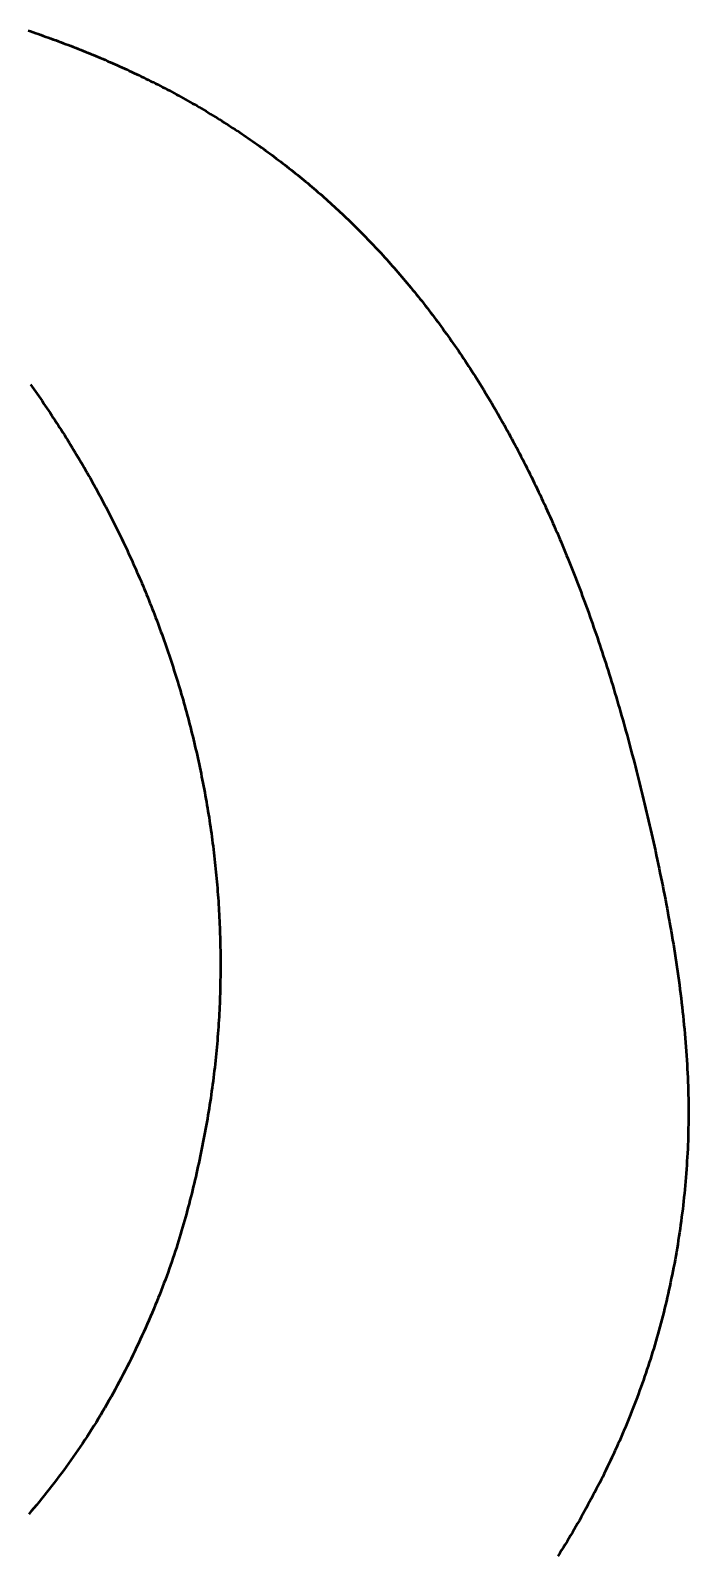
# Model space of a CAD drawing. Header units: millimetres. Extents: x -340 to 489, y -111 to 471.
# Drawn here: x 352.281 to 353.229, y -105.959 to -103.761 of the extents above; entities that cross this region are included whole.
import ezdxf

# ---------------------------------------------------------------- set-up
doc = ezdxf.new("R2010")
doc.units = ezdxf.units.MM
doc.header["$LTSCALE"] = 5
doc.linetypes.add('AUSGEZOGEN', pattern=[0])
doc.layers.add('Layer11', color=1, linetype='Continuous', true_color=0xff0000)

# ---------------------------------------------------------------- blocks, each defined once
blk = doc.blocks.new('ukb-logo_nNn015')
at = {"layer": 'Layer11', "color": 7, "linetype": 'AUSGEZOGEN', "lineweight": 50}
for points in [[(352.2773, -103.7607), (352.281, -103.7619), (352.2846, -103.7632), (352.2883, -103.7644), (352.2919, -103.7657), (352.2956, -103.767), (352.2992, -103.7683), (352.3028, -103.7696), (352.3065, -103.7708), (352.3101, -103.7722), (352.3137, -103.7735), (352.3173, -103.7748), (352.3209, -103.7761), (352.3245, -103.7775), (352.3281, -103.7788), (352.3317, -103.7802), (352.3353, -103.7815), (352.3389, -103.7829), (352.3425, -103.7843), (352.346, -103.7857), (352.3496, -103.7871), (352.3532, -103.7885), (352.3567, -103.7899), (352.3603, -103.7914), (352.3638, -103.7928), (352.3673, -103.7943), (352.3709, -103.7957), (352.3744, -103.7972), (352.3779, -103.7987), (352.3814, -103.8002), (352.3849, -103.8016), (352.3884, -103.8032), (352.3919, -103.8047), (352.3954, -103.8062), (352.3989, -103.8077), (352.4024, -103.8093), (352.4059, -103.8108), (352.4094, -103.8124), (352.4128, -103.814), (352.4163, -103.8155), (352.4197, -103.8171), (352.4232, -103.8187), (352.4266, -103.8203), (352.4301, -103.822), (352.4335, -103.8236), (352.4369, -103.8252), (352.4404, -103.8269), (352.4438, -103.8285), (352.4472, -103.8302), (352.4506, -103.8319), (352.454, -103.8336), (352.4574, -103.8353), (352.4608, -103.837), (352.4641, -103.8387), (352.4675, -103.8404), (352.4709, -103.8422), (352.4743, -103.8439), (352.4776, -103.8457), (352.481, -103.8474), (352.4843, -103.8492), (352.4877, -103.851), (352.491, -103.8528), (352.4943, -103.8546), (352.4977, -103.8564), (352.501, -103.8583), (352.5043, -103.8601), (352.5076, -103.862), (352.5109, -103.8638), (352.5142, -103.8657), (352.5175, -103.8676), (352.5208, -103.8695), (352.524, -103.8714), (352.5273, -103.8733), (352.5306, -103.8752), (352.5338, -103.8772), (352.5371, -103.8791), (352.5403, -103.8811), (352.5436, -103.883), (352.5468, -103.885), (352.5501, -103.887), (352.5533, -103.889), (352.5565, -103.891), (352.5597, -103.8931), (352.5629, -103.8951), (352.5661, -103.8971), (352.5693, -103.8992), (352.5725, -103.9013), (352.5757, -103.9033), (352.5789, -103.9054), (352.582, -103.9075), (352.5852, -103.9097), (352.5884, -103.9118), (352.5915, -103.9139), (352.5947, -103.9161), (352.5978, -103.9182), (352.6009, -103.9204), (352.6041, -103.9226), (352.6072, -103.9248), (352.6103, -103.927), (352.6134, -103.9292), (352.6165, -103.9314), (352.6196, -103.9337), (352.6227, -103.9359), (352.6258, -103.9382), (352.6289, -103.9405), (352.632, -103.9428), (352.635, -103.9451), (352.6381, -103.9474), (352.6412, -103.9497), (352.6442, -103.952), (352.6472, -103.9544), (352.6503, -103.9567), (352.6533, -103.9591), (352.6563, -103.9615), (352.6594, -103.9639), (352.6624, -103.9663), (352.6654, -103.9687), (352.6684, -103.9712), (352.6714, -103.9736), (352.6744, -103.9761), (352.6774, -103.9785), (352.6803, -103.981), (352.6833, -103.9835), (352.6863, -103.986), (352.6892, -103.9885), (352.6922, -103.9911), (352.6951, -103.9936), (352.6981, -103.9962), (352.701, -103.9987), (352.7039, -104.0013), (352.7068, -104.0039), (352.7098, -104.0065), (352.7127, -104.0092), (352.7156, -104.0118), (352.7185, -104.0144), (352.7213, -104.0171), (352.7242, -104.0198), (352.7271, -104.0224), (352.73, -104.0251), (352.7328, -104.0279), (352.7357, -104.0306), (352.7385, -104.0333), (352.7414, -104.0361), (352.7442, -104.0388), (352.7471, -104.0416), (352.7499, -104.0444), (352.7527, -104.0472), (352.7555, -104.05), (352.7583, -104.0528), (352.7611, -104.0557), (352.7639, -104.0585), (352.7667, -104.0614), (352.7695, -104.0643), (352.7722, -104.0672), (352.775, -104.0701), (352.7778, -104.073), (352.7805, -104.076), (352.7833, -104.0789), (352.786, -104.0819), (352.7887, -104.0848), (352.7915, -104.0878), (352.7942, -104.0908), (352.7969, -104.0939), (352.7996, -104.0969), (352.8023, -104.0999), (352.805, -104.103), (352.8077, -104.1061), (352.8104, -104.1092), (352.813, -104.1123), (352.8157, -104.1154), (352.8184, -104.1185), (352.821, -104.1216), (352.8237, -104.1248), (352.8263, -104.128), (352.829, -104.1312), (352.8316, -104.1344), (352.8342, -104.1376), (352.8368, -104.1408), (352.8394, -104.144), (352.842, -104.1473), (352.8446, -104.1506), (352.8472, -104.1538), (352.8498, -104.1571), (352.8524, -104.1605), (352.8549, -104.1638), (352.8575, -104.1671), (352.86, -104.1705), (352.8626, -104.1739), (352.8651, -104.1772), (352.8677, -104.1807), (352.8702, -104.1841), (352.8727, -104.1875), (352.8752, -104.1909), (352.8777, -104.1944), (352.8802, -104.1979), (352.8827, -104.2014), (352.8852, -104.2049), (352.8877, -104.2084), (352.8901, -104.2119), (352.8926, -104.2155), (352.8951, -104.219), (352.8975, -104.2226), (352.9, -104.2262), (352.9024, -104.2298), (352.9048, -104.2334), (352.9073, -104.2371), (352.9097, -104.2407), (352.9121, -104.2444), (352.9145, -104.2481), (352.9169, -104.2518), (352.9193, -104.2555), (352.9216, -104.2592), (352.924, -104.263), (352.9264, -104.2668), (352.9288, -104.2705), (352.9311, -104.2743), (352.9335, -104.2781), (352.9358, -104.282), (352.9381, -104.2858), (352.9404, -104.2897), (352.9428, -104.2935), (352.9451, -104.2974), (352.9474, -104.3013), (352.9497, -104.3052), (352.952, -104.3092), (352.9543, -104.3131), (352.9565, -104.3171), (352.9588, -104.3211), (352.9611, -104.3251), (352.9633, -104.3291), (352.9656, -104.3331), (352.9678, -104.3372), (352.97, -104.3412), (352.9723, -104.3453), (352.9745, -104.3494), (352.9767, -104.3535), (352.9789, -104.3576), (352.9811, -104.3618), (352.9833, -104.3659), (352.9855, -104.3701), (352.9876, -104.3743), (352.9898, -104.3785), (352.992, -104.3827), (352.9941, -104.387), (352.9963, -104.3912), (352.9984, -104.3955), (353.0005, -104.3998), (353.0027, -104.4041), (353.0048, -104.4084), (353.0069, -104.4128), (353.009, -104.4171), (353.0111, -104.4215), (353.0132, -104.4259), (353.0153, -104.4303), (353.0173, -104.4347), (353.0194, -104.4392), (353.0215, -104.4436), (353.0235, -104.4481), (353.0256, -104.4526), (353.0276, -104.4571), (353.0296, -104.4616), (353.0316, -104.4662), (353.0337, -104.4707), (353.0357, -104.4753), (353.0377, -104.4799), (353.0397, -104.4845), (353.0416, -104.4891), (353.0436, -104.4938), (353.0456, -104.4984), (353.0476, -104.5031), (353.0495, -104.5078), (353.0515, -104.5125), (353.0534, -104.5173), (353.0553, -104.522), (353.0573, -104.5268), (353.0592, -104.5316), (353.0611, -104.5364), (353.063, -104.5412), (353.0649, -104.546), (353.0668, -104.5509), (353.0687, -104.5558), (353.0705, -104.5607), (353.0724, -104.5656), (353.0743, -104.5705), (353.0761, -104.5755), (353.078, -104.5804), (353.0798, -104.5854), (353.0816, -104.5904), (353.0835, -104.5954), (353.0853, -104.6005), (353.0871, -104.6055), (353.0889, -104.6106), (353.0907, -104.6157), (353.0925, -104.6208), (353.0942, -104.6259), (353.096, -104.6311), (353.0978, -104.6362), (353.0995, -104.6414), (353.1013, -104.6466), (353.103, -104.6518), (353.1047, -104.6571), (353.1064, -104.6623), (353.1081, -104.6676), (353.1099, -104.6729), (353.1115, -104.6782), (353.1132, -104.6835), (353.1149, -104.6888), (353.1166, -104.6942), (353.1182, -104.6996), (353.1199, -104.705), (353.1215, -104.7104), (353.1232, -104.7158), (353.1248, -104.7212), (353.1264, -104.7267), (353.128, -104.7322), (353.1296, -104.7377), (353.1312, -104.7432), (353.1328, -104.7487), (353.1344, -104.7543), (353.1359, -104.7598), (353.1375, -104.7654), (353.1391, -104.771), (353.1406, -104.7767), (353.1421, -104.7823), (353.1437, -104.788), (353.1452, -104.7937), (353.1467, -104.7994), (353.1482, -104.8051), (353.1497, -104.8109), (353.1512, -104.8166), (353.1527, -104.8224), (353.1542, -104.8283), (353.1557, -104.8341), (353.1572, -104.84), (353.1586, -104.8459), (353.1601, -104.8518), (353.1615, -104.8577), (353.163, -104.8637), (353.1644, -104.8697), (353.1659, -104.8757), (353.1673, -104.8817), (353.1688, -104.8878), (353.1702, -104.8938), (353.1716, -104.8999), (353.173, -104.9061), (353.1744, -104.9122), (353.1758, -104.9184), (353.1772, -104.9246), (353.1786, -104.9308), (353.18, -104.9371), (353.1814, -104.9434), (353.1828, -104.9496), (353.1841, -104.9559), (353.1855, -104.9623), (353.1868, -104.9686), (353.1881, -104.9749), (353.1894, -104.9813), (353.1907, -104.9877), (353.192, -104.9941), (353.1933, -105.0005), (353.1946, -105.0069), (353.1958, -105.0133), (353.197, -105.0198), (353.1983, -105.0262), (353.1995, -105.0327), (353.2006, -105.0391), (353.2018, -105.0456), (353.203, -105.052), (353.2041, -105.0585), (353.2052, -105.065), (353.2063, -105.0715), (353.2074, -105.078), (353.2084, -105.0844), (353.2094, -105.0909), (353.2104, -105.0974), (353.2114, -105.1039), (353.2124, -105.1103), (353.2133, -105.1168), (353.2142, -105.1233), (353.2151, -105.1298), (353.216, -105.1362), (353.2169, -105.1427), (353.2177, -105.1491), (353.2185, -105.1556), (353.2192, -105.162), (353.22, -105.1685), (353.2207, -105.1749), (353.2214, -105.1813), (353.2221, -105.1877), (353.2227, -105.1941), (353.2233, -105.2005), (353.2239, -105.2069), (353.2244, -105.2132), (353.225, -105.2196), (353.2255, -105.2259), (353.2259, -105.2322), (353.2264, -105.2385), (353.2268, -105.2448), (353.2272, -105.2511), (353.2275, -105.2574), (353.2278, -105.2636), (353.2281, -105.2699), (353.2283, -105.2761), (353.2286, -105.2823), (353.2287, -105.2885), (353.2289, -105.2946), (353.229, -105.3008), (353.2291, -105.3069), (353.2292, -105.313), (353.2292, -105.3191), (353.2292, -105.3251), (353.2291, -105.3312), (353.2291, -105.3372), (353.2289, -105.3432), (353.2288, -105.3492), (353.2286, -105.3552), (353.2285, -105.3612), (353.2282, -105.3671), (353.228, -105.373), (353.2277, -105.379), (353.2274, -105.3848), (353.227, -105.3907), (353.2267, -105.3966), (353.2263, -105.4024), (353.2258, -105.4083), (353.2254, -105.4141), (353.2249, -105.4199), (353.2244, -105.4256), (353.2238, -105.4314), (353.2233, -105.4372), (353.2227, -105.4429), (353.2221, -105.4486), (353.2214, -105.4543), (353.2208, -105.46), (353.2201, -105.4657), (353.2193, -105.4713), (353.2186, -105.477), (353.2178, -105.4826), (353.217, -105.4882), (353.2162, -105.4939), (353.2154, -105.4994), (353.2145, -105.505), (353.2136, -105.5106), (353.2127, -105.5161), (353.2117, -105.5217), (353.2108, -105.5272), (353.2098, -105.5327), (353.2088, -105.5382), (353.2077, -105.5437), (353.2066, -105.5491), (353.2056, -105.5546), (353.2044, -105.56), (353.2033, -105.5654), (353.2022, -105.5708), (353.201, -105.5762), (353.1998, -105.5816), (353.1985, -105.587), (353.1973, -105.5923), (353.196, -105.5977), (353.1947, -105.603), (353.1934, -105.6083), (353.1921, -105.6136), (353.1907, -105.6188), (353.1893, -105.6241), (353.1879, -105.6293), (353.1865, -105.6346), (353.185, -105.6398), (353.1835, -105.645), (353.182, -105.6502), (353.1805, -105.6553), (353.179, -105.6605), (353.1774, -105.6656), (353.1758, -105.6707), (353.1742, -105.6759), (353.1726, -105.681), (353.1709, -105.686), (353.1692, -105.6911), (353.1675, -105.6961), (353.1658, -105.7012), (353.1641, -105.7062), (353.1623, -105.7112), (353.1606, -105.7162), (353.1588, -105.7212), (353.157, -105.7261), (353.1551, -105.7311), (353.1533, -105.736), (353.1514, -105.7409), (353.1495, -105.7458), (353.1476, -105.7507), (353.1457, -105.7556), (353.1437, -105.7605), (353.1417, -105.7653), (353.1397, -105.7701), (353.1377, -105.7749), (353.1357, -105.7798), (353.1337, -105.7845), (353.1316, -105.7893), (353.1295, -105.7941), (353.1274, -105.7988), (353.1253, -105.8035), (353.1232, -105.8083), (353.121, -105.813), (353.1188, -105.8176), (353.1167, -105.8223), (353.1144, -105.827), (353.1122, -105.8316), (353.11, -105.8362), (353.1077, -105.8409), (353.1055, -105.8455), (353.1032, -105.85), (353.1009, -105.8546), (353.0985, -105.8592), (353.0962, -105.8637), (353.0938, -105.8683), (353.0915, -105.8728), (353.0891, -105.8773), (353.0867, -105.8818), (353.0843, -105.8862), (353.0818, -105.8907), (353.0794, -105.8951), (353.0769, -105.8996), (353.0744, -105.904), (353.072, -105.9084), (353.0694, -105.9128), (353.0669, -105.9171), (353.0644, -105.9215), (353.0618, -105.9258), (353.0593, -105.9302), (353.0567, -105.9345), (353.0541, -105.9388), (353.0515, -105.9431), (353.0489, -105.9473), (353.0462, -105.9516), (353.0436, -105.9558), (353.0409, -105.9601)], [(352.2807, -104.2711), (352.2831, -104.2745), (352.2855, -104.2778), (352.2879, -104.2812), (352.2903, -104.2846), (352.2927, -104.288), (352.295, -104.2914), (352.2974, -104.2948), (352.2997, -104.2983), (352.3021, -104.3017), (352.3044, -104.3051), (352.3068, -104.3086), (352.3091, -104.3121), (352.3114, -104.3156), (352.3137, -104.319), (352.316, -104.3225), (352.3183, -104.3261), (352.3206, -104.3296), (352.3228, -104.3331), (352.3251, -104.3366), (352.3274, -104.3402), (352.3296, -104.3438), (352.3319, -104.3473), (352.3341, -104.3509), (352.3363, -104.3545), (352.3385, -104.3581), (352.3408, -104.3617), (352.343, -104.3653), (352.3451, -104.3689), (352.3473, -104.3726), (352.3495, -104.3762), (352.3517, -104.3799), (352.3538, -104.3835), (352.356, -104.3872), (352.3581, -104.3909), (352.3603, -104.3946), (352.3624, -104.3983), (352.3645, -104.402), (352.3666, -104.4057), (352.3687, -104.4095), (352.3708, -104.4132), (352.3729, -104.4169), (352.3749, -104.4207), (352.377, -104.4245), (352.379, -104.4282), (352.3811, -104.432), (352.3831, -104.4358), (352.3851, -104.4396), (352.3872, -104.4434), (352.3892, -104.4472), (352.3912, -104.4511), (352.3931, -104.4549), (352.3951, -104.4587), (352.3971, -104.4626), (352.399, -104.4665), (352.401, -104.4703), (352.4029, -104.4742), (352.4049, -104.4781), (352.4068, -104.482), (352.4087, -104.4859), (352.4106, -104.4898), (352.4125, -104.4937), (352.4144, -104.4977), (352.4162, -104.5016), (352.4181, -104.5056), (352.4199, -104.5095), (352.4218, -104.5135), (352.4236, -104.5175), (352.4254, -104.5214), (352.4272, -104.5254), (352.429, -104.5294), (352.4308, -104.5334), (352.4326, -104.5374), (352.4343, -104.5415), (352.4361, -104.5455), (352.4378, -104.5495), (352.4396, -104.5536), (352.4413, -104.5576), (352.443, -104.5617), (352.4447, -104.5658), (352.4464, -104.5698), (352.4481, -104.5739), (352.4497, -104.578), (352.4514, -104.5821), (352.453, -104.5862), (352.4547, -104.5903), (352.4563, -104.5945), (352.4579, -104.5986), (352.4595, -104.6027), (352.4611, -104.6069), (352.4627, -104.611), (352.4642, -104.6152), (352.4658, -104.6193), (352.4673, -104.6235), (352.4688, -104.6277), (352.4704, -104.6319), (352.4719, -104.6361), (352.4734, -104.6403), (352.4748, -104.6445), (352.4763, -104.6487), (352.4778, -104.6529), (352.4792, -104.6572), (352.4806, -104.6614), (352.4821, -104.6657), (352.4835, -104.6699), (352.4849, -104.6742), (352.4863, -104.6784), (352.4876, -104.6827), (352.489, -104.687), (352.4903, -104.6913), (352.4917, -104.6956), (352.493, -104.6999), (352.4943, -104.7042), (352.4956, -104.7085), (352.4969, -104.7128), (352.4982, -104.7172), (352.4994, -104.7215), (352.5007, -104.7258), (352.5019, -104.7302), (352.5031, -104.7345), (352.5043, -104.7389), (352.5055, -104.7433), (352.5067, -104.7477), (352.5079, -104.752), (352.509, -104.7564), (352.5102, -104.7608), (352.5113, -104.7652), (352.5124, -104.7696), (352.5135, -104.774), (352.5146, -104.7785), (352.5157, -104.7829), (352.5168, -104.7873), (352.5178, -104.7917), (352.5188, -104.7962), (352.5199, -104.8006), (352.5209, -104.8051), (352.5219, -104.8096), (352.5229, -104.814), (352.5238, -104.8185), (352.5248, -104.823), (352.5257, -104.8275), (352.5266, -104.8319), (352.5275, -104.8364), (352.5284, -104.8409), (352.5293, -104.8454), (352.5302, -104.85), (352.5311, -104.8545), (352.5319, -104.859), (352.5327, -104.8635), (352.5335, -104.8681), (352.5343, -104.8726), (352.5351, -104.8772), (352.5359, -104.8817), (352.5366, -104.8863), (352.5374, -104.8908), (352.5381, -104.8954), (352.5388, -104.9), (352.5395, -104.9045), (352.5402, -104.9091), (352.5408, -104.9137), (352.5415, -104.9183), (352.5421, -104.9229), (352.5427, -104.9275), (352.5433, -104.9321), (352.5439, -104.9367), (352.5445, -104.9413), (352.5451, -104.946), (352.5456, -104.9506), (352.5461, -104.9552), (352.5466, -104.9599), (352.5471, -104.9645), (352.5476, -104.9692), (352.5481, -104.9738), (352.5485, -104.9785), (352.549, -104.9831), (352.5494, -104.9878), (352.5498, -104.9925), (352.5502, -104.9972), (352.5505, -105.0019), (352.5509, -105.0065), (352.5512, -105.0112), (352.5516, -105.0159), (352.5519, -105.0206), (352.5522, -105.0253), (352.5524, -105.03), (352.5527, -105.0348), (352.5529, -105.0395), (352.5532, -105.0442), (352.5534, -105.0489), (352.5536, -105.0537), (352.5537, -105.0584), (352.5539, -105.0631), (352.554, -105.0679), (352.5542, -105.0726), (352.5543, -105.0774), (352.5544, -105.0821), (352.5545, -105.0869), (352.5545, -105.0916), (352.5546, -105.0964), (352.5546, -105.1011), (352.5546, -105.1059), (352.5546, -105.1107), (352.5546, -105.1155), (352.5546, -105.1202), (352.5545, -105.125), (352.5544, -105.1298), (352.5543, -105.1346), (352.5542, -105.1394), (352.5541, -105.1442), (352.554, -105.149), (352.5538, -105.1538), (352.5536, -105.1586), (352.5535, -105.1634), (352.5532, -105.1682), (352.553, -105.173), (352.5528, -105.1778), (352.5525, -105.1827), (352.5522, -105.1875), (352.5519, -105.1923), (352.5516, -105.1972), (352.5513, -105.202), (352.5509, -105.2068), (352.5505, -105.2117), (352.5502, -105.2165), (352.5497, -105.2214), (352.5493, -105.2263), (352.5489, -105.2311), (352.5484, -105.236), (352.5479, -105.2409), (352.5474, -105.2457), (352.5469, -105.2506), (352.5463, -105.2555), (352.5457, -105.2604), (352.5452, -105.2653), (352.5445, -105.2702), (352.5439, -105.2751), (352.5433, -105.28), (352.5426, -105.285), (352.5419, -105.2899), (352.5412, -105.2948), (352.5405, -105.2997), (352.5397, -105.3047), (352.539, -105.3096), (352.5382, -105.3145), (352.5374, -105.3195), (352.5366, -105.3244), (352.5357, -105.3294), (352.5349, -105.3343), (352.534, -105.3392), (352.5331, -105.3442), (352.5322, -105.3491), (352.5313, -105.354), (352.5303, -105.359), (352.5294, -105.3639), (352.5284, -105.3688), (352.5274, -105.3738), (352.5264, -105.3787), (352.5253, -105.3836), (352.5243, -105.3885), (352.5232, -105.3934), (352.5222, -105.3983), (352.5211, -105.4032), (352.52, -105.4081), (352.5189, -105.413), (352.5177, -105.4179), (352.5166, -105.4228), (352.5154, -105.4276), (352.5142, -105.4325), (352.5131, -105.4373), (352.5118, -105.4422), (352.5106, -105.447), (352.5094, -105.4519), (352.5081, -105.4567), (352.5068, -105.4616), (352.5055, -105.4664), (352.5042, -105.4713), (352.5028, -105.4761), (352.5014, -105.481), (352.5, -105.4859), (352.4986, -105.4908), (352.4971, -105.4957), (352.4956, -105.5006), (352.4941, -105.5055), (352.4926, -105.5105), (352.491, -105.5155), (352.4894, -105.5204), (352.4877, -105.5254), (352.486, -105.5305), (352.4843, -105.5355), (352.4826, -105.5406), (352.4808, -105.5457), (352.479, -105.5508), (352.4771, -105.5559), (352.4752, -105.5611), (352.4732, -105.5663), (352.4712, -105.5716), (352.4692, -105.5769), (352.4671, -105.5822), (352.465, -105.5875), (352.4628, -105.5929), (352.4606, -105.5983), (352.4584, -105.6037), (352.4561, -105.6092), (352.4538, -105.6147), (352.4514, -105.6202), (352.449, -105.6257), (352.4465, -105.6312), (352.4441, -105.6367), (352.4415, -105.6423), (352.439, -105.6478), (352.4364, -105.6534), (352.4338, -105.659), (352.4311, -105.6645), (352.4284, -105.6701), (352.4257, -105.6757), (352.423, -105.6812), (352.4202, -105.6867), (352.4174, -105.6923), (352.4145, -105.6978), (352.4117, -105.7033), (352.4088, -105.7088), (352.4059, -105.7142), (352.4029, -105.7197), (352.3999, -105.7251), (352.3969, -105.7305), (352.3939, -105.7358), (352.3909, -105.7411), (352.3878, -105.7464), (352.3847, -105.7517), (352.3816, -105.7569), (352.3784, -105.7621), (352.3753, -105.7672), (352.3721, -105.7723), (352.3689, -105.7774), (352.3657, -105.7824), (352.3624, -105.7874), (352.3592, -105.7924), (352.3559, -105.7974), (352.3526, -105.8023), (352.3492, -105.8072), (352.3459, -105.812), (352.3425, -105.8168), (352.3391, -105.8216), (352.3357, -105.8264), (352.3323, -105.8312), (352.3288, -105.8359), (352.3253, -105.8406), (352.3218, -105.8452), (352.3183, -105.8499), (352.3148, -105.8545), (352.3112, -105.8591), (352.3076, -105.8637), (352.304, -105.8683), (352.3004, -105.8728), (352.2968, -105.8773), (352.2931, -105.8818), (352.2894, -105.8863), (352.2857, -105.8908), (352.282, -105.8952), (352.2782, -105.8997)]]:
    blk.add_lwpolyline(points, dxfattribs=at)
blk = doc.blocks.new('ukb-a4_nNn014')
blk.add_blockref('ukb-logo_nNn015', (0, 0))
blk = doc.blocks.new('ukb-a4_nNn013')
blk.add_blockref('ukb-a4_nNn014', (0, 0))

msp = doc.modelspace()

# ---------------------------------------------------------------- block references
msp.add_blockref('ukb-a4_nNn013', (0, 0))

doc.saveas('drawing.dxf')
